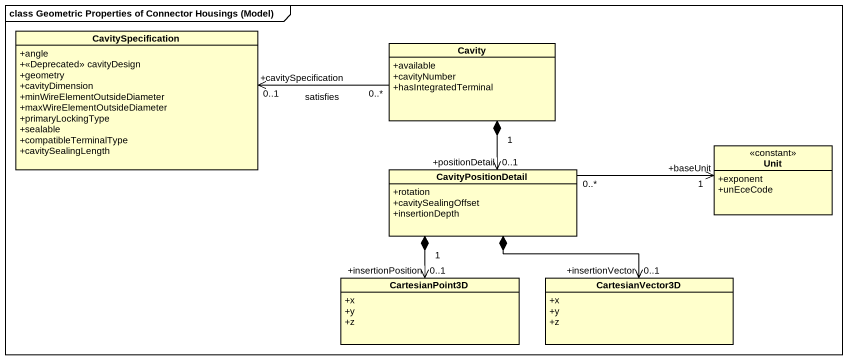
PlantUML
@startuml
mainframe class Geometric Properties of Connector Housings (Model)
hide circle
hide empty members
skinparam classAttributeIconSize 0
class CavitySpecification {
  +angle
  +<<Deprecated>> cavityDesign
  +geometry
  +cavityDimension
  +minWireElementOutsideDiameter
  +maxWireElementOutsideDiameter
  +primaryLockingType
  +sealable
  +compatibleTerminalType
  +cavitySealingLength
}
class Cavity {
  +available
  +cavityNumber
  +hasIntegratedTerminal
}
class Unit <<constant>> {
  +exponent
  +unEceCode
}
class CavityPositionDetail {
  +rotation
  +cavitySealingOffset
  +insertionDepth
}
class CartesianPoint3D {
  +x
  +y
  +z
}
class CartesianVector3D {
  +x
  +y
  +z
}
Cavity "0..*" -left-> "+cavitySpecification\n0..1" CavitySpecification : satisfies
Cavity "1" *--> "+positionDetail\n0..1" CavityPositionDetail
CavityPositionDetail "0..*" -right-> "1\n+baseUnit" Unit
CavityPositionDetail "1" *--> "0..1\n+insertionPosition" CartesianPoint3D
CavityPositionDetail *--> "+insertionVector\n0..1" CartesianVector3D
@enduml
